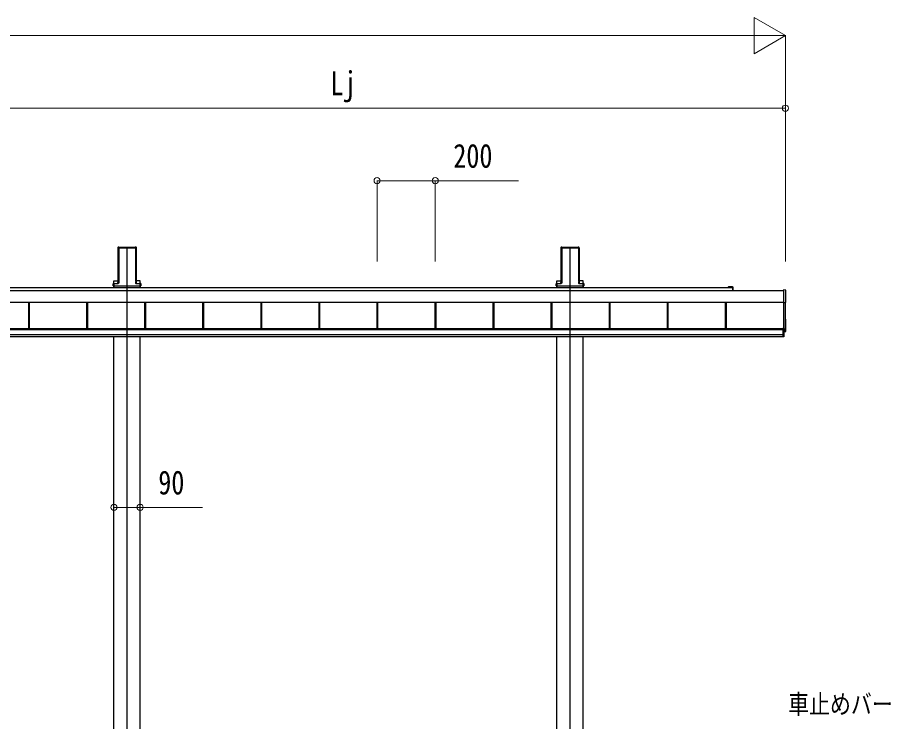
# Model space of a CAD drawing. Units: millimetres, scale not verified. Extents: x -12615 to 12615, y -8910 to 8910.
# Drawn here: x -2273 to 735, y -3411 to -986 of the extents above; entities that cross this region are included whole.
import ezdxf
from ezdxf.enums import TextEntityAlignment as Align

# ---------------------------------------------------------------- set-up
doc = ezdxf.new("R2010")
doc.units = ezdxf.units.MM
doc.header["$LTSCALE"] = 40
doc.layers.add('0-3_YKK_12', color=2, linetype='Continuous')
doc.layers.add('0-5_YKK_A1', color=4, linetype='Continuous')
doc.layers.add('0-6_YKK_D', color=6, linetype='Continuous', lineweight=18)
doc.styles.add('ＭＳ ゴシック', font='')
doc.styles.get('ＭＳ ゴシック').set_extended_font_data('MS Gothic')

msp = doc.modelspace()

# ---------------------------------------------------------------- linework, layer by layer
at = {"layer": '0-3_YKK_12'}
for p, q in [((-1895.22, -4834.6), (-1895.22, -1777.45)), ((-369.22, -4834.6), (-369.22, -1777.45))]:
    msp.add_line(p, q, dxfattribs=at)
at = {"layer": '0-5_YKK_A1'}
for p, q in [((-1926.47, -1782.8), (-1926.47, -1899.48)), ((-1926.11, -1776.95), (-1926.45, -1782.45)), ((-1925.67, -1777.42), (-1926.11, -1776.95)), ((-1925.61, -1776.48), (-1923.57, -1776.48)), ((-1925.61, -1776.48), (-1925.17, -1776.95)), ((-1925.59, -1893.42), (-1925.59, -1778.3)), ((-1925.09, -1777.98), (-1925.09, -1893.1)), ((-1923.26, -1776.81), (-1923.57, -1776.48)), ((-1923.26, -1776.81), (-1867.18, -1776.81)), ((-1922.72, -1779.95), (-1867.72, -1779.95)), ((-1922.72, -1901.31), (-1922.72, -1779.95)), ((-1867.18, -1776.81), (-1866.87, -1776.48)), ((-1866.87, -1776.48), (-1864.83, -1776.48)), ((-1865.34, -1893.1), (-1865.34, -1777.98)), ((-1865.27, -1776.95), (-1864.83, -1776.48)), ((-1864.85, -1778.3), (-1864.85, -1893.42)), ((-1864.33, -1776.95), (-1864.77, -1777.42)), ((-1864.33, -1776.95), (-1863.98, -1782.45)), ((-1863.97, -1782.8), (-1863.97, -1899.48)), ((-400.47, -1782.8), (-400.47, -1899.48)), ((-400.11, -1776.95), (-400.45, -1782.45)), ((-399.67, -1777.42), (-400.11, -1776.95)), ((-399.61, -1776.48), (-397.57, -1776.48)), ((-399.61, -1776.48), (-399.17, -1776.95)), ((-399.59, -1893.42), (-399.59, -1778.3)), ((-399.09, -1777.98), (-399.09, -1893.1)), ((-397.26, -1776.81), (-397.57, -1776.48)), ((-397.26, -1776.81), (-341.18, -1776.81)), ((-396.72, -1779.95), (-341.72, -1779.95)), ((-396.72, -1901.31), (-396.72, -1779.95)), ((-341.18, -1776.81), (-340.87, -1776.48)), ((-340.87, -1776.48), (-338.83, -1776.48)), ((-339.34, -1893.1), (-339.34, -1777.98)), ((-339.27, -1776.95), (-338.83, -1776.48)), ((-338.85, -1778.3), (-338.85, -1893.42)), ((-338.33, -1776.95), (-338.77, -1777.42)), ((-338.33, -1776.95), (-337.98, -1782.45)), ((-337.97, -1782.8), (-337.97, -1899.48)), ((-1940.42, -1893.04), (-1926.47, -1893.04)), ((-1940.42, -1902.38), (-1940.42, -1893.04)), ((-1850.02, -1893.04), (-1863.97, -1893.04)), ((-1850.02, -1902.38), (-1850.02, -1893.04)), ((-414.42, -1893.04), (-400.47, -1893.04)), ((-414.42, -1902.38), (-414.42, -1893.04)), ((-324.02, -1893.04), (-337.97, -1893.04)), ((-324.02, -1902.38), (-324.02, -1893.04)), ((-2455.22, -1916.4), (177.03, -1916.4)), ((-1943.09, -1910.22), (-1943.09, -1910.72)), ((-1943.09, -1910.72), (-1942.62, -1910.72)), ((-1942.62, -1910.22), (-1942.62, -1903.34)), ((-1940.63, -1910.22), (-1942.62, -1910.22)), ((-1942.62, -1910.22), (-1942.62, -1910.72)), ((-1940.63, -1910.72), (-1942.62, -1910.72)), ((-1942.59, -1902.38), (-1927.58, -1902.38)), ((-1940.63, -1903.43), (-1940.63, -1910.22)), ((-1927.05, -1903.43), (-1940.63, -1903.43)), ((-1940.63, -1910.22), (-1849.81, -1910.22)), ((-1940.63, -1910.72), (-1849.81, -1910.72)), ((-1940.62, -1910.22), (-1940.62, -1910.72)), ((-1940.42, -1916.4), (-1940.42, -1910.72)), ((-1940.22, -1910.72), (-1940.22, -1916.4)), ((-1939.22, -1910.38), (-1851.22, -1910.38)), ((-1926.48, -1899.83), (-1926.58, -1901.44)), ((-1926.06, -1901.99), (-1925.68, -1895.9)), ((-1925.18, -1895.93), (-1925.56, -1902.02)), ((-1864.88, -1902.02), (-1865.25, -1895.93)), ((-1864.76, -1895.9), (-1864.38, -1901.99)), ((-1863.95, -1899.83), (-1863.86, -1901.44)), ((-1863.38, -1902.93), (-1849.81, -1902.93)), ((-1849.81, -1903.43), (-1863.38, -1903.43)), ((-1862.86, -1902.38), (-1847.85, -1902.38)), ((-1850.22, -1910.72), (-1850.22, -1916.4)), ((-1850.02, -1916.4), (-1850.02, -1910.72)), ((-1849.81, -1902.93), (-1849.81, -1903.43)), ((-1849.81, -1910.22), (-1849.81, -1903.43)), ((-1847.81, -1910.22), (-1849.81, -1910.22)), ((-1849.81, -1910.22), (-1849.81, -1910.72)), ((-1847.81, -1910.72), (-1849.81, -1910.72)), ((-1847.81, -1903.34), (-1847.81, -1910.22)), ((-1847.81, -1910.22), (-1847.81, -1910.72)), ((-1847.35, -1910.72), (-1847.81, -1910.72)), ((-1847.35, -1910.22), (-1847.35, -1910.72)), ((-417.09, -1910.22), (-417.09, -1910.72)), ((-417.09, -1910.72), (-416.62, -1910.72)), ((-416.62, -1910.22), (-416.62, -1903.34)), ((-414.63, -1910.22), (-416.62, -1910.22)), ((-416.62, -1910.22), (-416.62, -1910.72)), ((-414.63, -1910.72), (-416.62, -1910.72)), ((-416.59, -1902.38), (-401.58, -1902.38)), ((-414.63, -1903.43), (-414.63, -1910.22)), ((-401.05, -1903.43), (-414.63, -1903.43)), ((-414.63, -1910.22), (-323.81, -1910.22)), ((-414.63, -1910.72), (-323.81, -1910.72)), ((-414.62, -1910.22), (-414.62, -1910.72)), ((-414.42, -1916.4), (-414.42, -1910.72)), ((-414.22, -1910.72), (-414.22, -1916.4)), ((-413.22, -1910.38), (-325.22, -1910.38)), ((-400.48, -1899.83), (-400.58, -1901.44)), ((-400.06, -1901.99), (-399.68, -1895.9)), ((-399.18, -1895.93), (-399.56, -1902.02)), ((-338.88, -1902.02), (-339.25, -1895.93)), ((-338.76, -1895.9), (-338.38, -1901.99)), ((-337.95, -1899.83), (-337.86, -1901.44)), ((-337.38, -1902.93), (-323.81, -1902.93)), ((-323.81, -1903.43), (-337.38, -1903.43)), ((-336.86, -1902.38), (-321.85, -1902.38)), ((-324.22, -1910.72), (-324.22, -1916.4)), ((-324.02, -1916.4), (-324.02, -1910.72)), ((-323.81, -1902.93), (-323.81, -1903.43)), ((-323.81, -1910.22), (-323.81, -1903.43)), ((-321.81, -1910.22), (-323.81, -1910.22)), ((-323.81, -1910.22), (-323.81, -1910.72)), ((-321.81, -1910.72), (-323.81, -1910.72)), ((-321.81, -1903.34), (-321.81, -1910.22)), ((-321.81, -1910.22), (-321.81, -1910.72)), ((-321.35, -1910.72), (-321.81, -1910.72)), ((-321.35, -1910.22), (-321.35, -1910.72)), ((182.32, -1913.9), (177.03, -1913.9)), ((177.03, -1916.4), (190.48, -1916.4)), ((190.78, -1913.9), (183.24, -1913.9)), ((190.78, -1916.7), (190.78, -1926.37)), ((193.28, -1926.37), (193.28, -1916.4)), ((-2632.42, -1926.37), (366.28, -1926.37)), ((374.28, -1966.81), (374.28, -1925.79)), ((-2626.22, -1966.31), (366.28, -1966.31)), ((-2626.22, -1966.55), (366.28, -1966.55)), ((-2233.72, -2057.3), (-2233.72, -1966.55)), ((-2231.12, -2057.3), (-2231.12, -1966.55)), ((-2230.72, -2057.3), (-2230.72, -1966.55)), ((-2033.72, -2057.3), (-2033.72, -1966.55)), ((-2031.12, -2057.3), (-2031.12, -1966.55)), ((-2030.72, -2057.3), (-2030.72, -1966.55)), ((-1833.72, -2057.3), (-1833.72, -1966.55)), ((-1831.12, -2057.3), (-1831.12, -1966.55)), ((-1830.72, -2057.3), (-1830.72, -1966.55)), ((-1633.72, -2057.3), (-1633.72, -1966.55)), ((-1631.12, -2057.3), (-1631.12, -1966.55)), ((-1630.72, -2057.3), (-1630.72, -1966.55)), ((-1433.72, -2057.3), (-1433.72, -1966.55)), ((-1431.12, -2057.3), (-1431.12, -1966.55)), ((-1430.72, -2057.3), (-1430.72, -1966.55)), ((-1233.72, -2057.3), (-1233.72, -1966.55)), ((-1231.12, -2057.3), (-1231.12, -1966.55)), ((-1230.72, -2057.3), (-1230.72, -1966.55)), ((-1033.72, -2057.3), (-1033.72, -1966.55)), ((-1031.12, -2057.3), (-1031.12, -1966.55)), ((-1030.72, -2057.3), (-1030.72, -1966.55)), ((-833.72, -2057.3), (-833.72, -1966.55)), ((-831.12, -2057.3), (-831.12, -1966.55)), ((-830.72, -2057.3), (-830.72, -1966.55)), ((-633.72, -2057.3), (-633.72, -1966.55)), ((-631.12, -2057.3), (-631.12, -1966.55)), ((-630.72, -2057.3), (-630.72, -1966.55)), ((-433.72, -2057.3), (-433.72, -1966.55)), ((-431.12, -2057.3), (-431.12, -1966.55)), ((-430.72, -2057.3), (-430.72, -1966.55)), ((-233.72, -2057.3), (-233.72, -1966.55)), ((-231.12, -2057.3), (-231.12, -1966.55)), ((-230.72, -2057.3), (-230.72, -1966.55)), ((-33.72, -2057.3), (-33.72, -1966.55)), ((-31.12, -2057.3), (-31.12, -1966.55)), ((-30.72, -2057.3), (-30.72, -1966.55)), ((166.28, -2057.3), (166.28, -1966.55)), ((168.88, -2057.3), (168.88, -1966.55)), ((169.28, -2057.3), (169.28, -1966.55)), ((366.28, -1967.58), (366.28, -1968.08)), ((366.28, -1968.08), (373.81, -1967.62)), ((367.78, -2084.57), (367.78, -1967.99)), ((372.78, -2066.53), (372.78, -1967.68)), ((373.81, -2025.39), (372.78, -2025.33)), ((374.28, -2066.91), (374.28, -2025.89)), ((-2632.42, -2057.3), (364.28, -2057.3)), ((-2632.42, -2059.31), (364.28, -2059.31)), ((-2632.42, -2061.1), (364.28, -2061.1)), ((-2632.42, -2061.1), (364.28, -2061.1)), ((367.78, -2057.03), (364.28, -2057.03)), ((372.78, -2066.53), (367.78, -2066.53)), ((367.78, -2068.09), (373.81, -2067.72)), ((-2632.42, -2078.08), (364.28, -2078.08)), ((-2632.42, -2084.57), (364.28, -2084.57)), ((-1940.42, -3859.6), (-1940.42, -2084.57)), ((-1850.02, -3859.6), (-1850.02, -2084.57)), ((-414.42, -3859.6), (-414.42, -2084.57)), ((-324.02, -3859.6), (-324.02, -2084.57)), ((367.78, -2079.47), (364.28, -2079.47)), ((367.78, -2086.09), (364.28, -2086.09))]:
    msp.add_line(p, q, dxfattribs=at)
for points in [[(-1943.09, -1902.88), (-1943.09, -1910.22), (-1942.62, -1910.22)], [(-1940.63, -1903.43), (-1940.63, -1902.93), (-1927.05, -1902.93)], [(-1847.35, -1902.88), (-1847.35, -1910.22), (-1847.81, -1910.22)], [(-417.09, -1902.88), (-417.09, -1910.22), (-416.62, -1910.22)], [(-414.63, -1903.43), (-414.63, -1902.93), (-401.05, -1902.93)], [(-321.35, -1902.88), (-321.35, -1910.22), (-321.81, -1910.22)], [(373.81, -1925.29), (366.28, -1924.83), (366.28, -1925.33), (366.28, -1967.58)], [(364.28, -2057.03), (364.28, -2079.47), (364.28, -2086.09)], [(364.78, -2057.03), (364.78, -2079.47), (364.78, -2086.09)], [(367.78, -2057.03), (367.78, -2079.47), (367.78, -2086.09)]]:
    msp.add_lwpolyline(points, dxfattribs=at)
for centre, radius, start, end in [((-1942.12, -1903.34), 0.501, 90.24971, 179.75029), ((-1848.31, -1903.34), 0.501, 0.24971, 89.75029), ((-416.12, -1903.34), 0.501, 90.24971, 179.75029), ((-322.31, -1903.34), 0.501, 0.24971, 89.75029), ((177.03, -1915.15), 1.25, 90, 270), ((182.32, -1914.1), 0.2, 23.57818, 90), ((182.78, -1913.9), 0.3, 203.57818, 336.42182), ((183.24, -1914.1), 0.2, 90, 156.42182), ((190.48, -1916.7), 0.3, 360, 90), ((190.78, -1916.4), 2.5, 0, 90), ((373.79, -1925.79), 0.497, 0.05228, 86.83056), ((373.41, -1966.85), 0.873, 297.46207, 2.25858), ((373.79, -2025.89), 0.497, 0.05228, 86.83056), ((373.41, -2066.95), 0.873, 297.46207, 2.25858)]:
    msp.add_arc(centre, radius, start, end, dxfattribs=at)
for centre, major_axis, ratio, start_param, end_param in [((-1926.42, -1782.45), (0.031, 0.5), 0.061627, 1.5746234, 2.3600215), ((-1925.61, -1776.99), (0.346, -0.364), 0.996462, 2.3838095, 3.8892836), ((-1925.89, -1780.45), (0.22, 3.04), 0.070684, 5.5043854, 6.2286971), ((-1925.4, -1780.48), (0.22, 3.54), 0.060877, 5.5025319, 6.2268436), ((-1865.04, -1780.48), (-0.22, 3.54), 0.060877, 0.0563417, 0.7806534), ((-1864.54, -1780.45), (-0.22, 3.04), 0.070684, 0.0544883, 0.7787999), ((-1864.83, -1776.99), (-0.346, -0.364), 0.996462, 2.3939017, 3.8993758), ((-1864.01, -1782.45), (-0.031, 0.5), 0.061627, 3.9231638, 4.7085619), ((-400.42, -1782.45), (0.031, 0.5), 0.061627, 1.5746234, 2.3600215), ((-399.61, -1776.99), (0.346, -0.364), 0.996462, 2.3838095, 3.8892836), ((-399.89, -1780.45), (0.22, 3.04), 0.070684, 5.5043854, 6.2286971), ((-399.4, -1780.48), (0.22, 3.54), 0.060877, 5.5025319, 6.2268436), ((-339.04, -1780.48), (-0.22, 3.54), 0.060877, 0.0563417, 0.7806534), ((-338.54, -1780.45), (-0.22, 3.04), 0.070684, 0.0544883, 0.7787999), ((-338.83, -1776.99), (-0.346, -0.364), 0.996462, 2.3939017, 3.8993758), ((-338.01, -1782.45), (-0.031, 0.5), 0.061627, 3.9231638, 4.7085619), ((-1925.9, -1895.9), (0.22, 3.5), 0.061627, 4.716216, 5.5016142), ((-1925.4, -1895.93), (0.22, 4), 0.053972, 4.7153191, 5.5007173), ((-1865.04, -1895.93), (-0.22, 4), 0.053972, 0.782468, 1.5678662), ((-1864.54, -1895.9), (-0.22, 3.5), 0.061627, 0.7815711, 1.5669693), ((-399.9, -1895.9), (0.22, 3.5), 0.061627, 4.716216, 5.5016142), ((-399.4, -1895.93), (0.22, 4), 0.053972, 4.7153191, 5.5007173), ((-339.04, -1895.93), (-0.22, 4), 0.053972, 0.782468, 1.5678662), ((-338.54, -1895.9), (-0.22, 3.5), 0.061627, 0.7815711, 1.5669693), ((-1942.59, -1902.88), (0.355, -0.355), 0.99628, 2.358058, 3.9251274), ((-1940.63, -1903.34), (2, 0), 0.045872, 3.2026792, 4.712389), ((-1940.63, -1902.84), (1.5, 0), 0.061163, 3.2026792, 4.712389), ((-1927.58, -1901.37), (0.691, -0.728), 0.996462, 5.5254021, 7.0308762), ((-1927.06, -1901.92), (-0.693, 0.73), 0.992955, 2.3838095, 3.8892836), ((-1927.06, -1901.92), (1.04, -1.09), 0.996462, 5.5254021, 7.0308762), ((-1926.51, -1899.83), (0.031, 0.5), 0.061627, 4.716216, 5.5016142), ((-1863.38, -1901.92), (-1.04, -1.09), 0.996462, 5.5354944, 7.0409685), ((-1863.38, -1901.92), (0.693, 0.73), 0.992955, 2.3939017, 3.8993758), ((-1863.92, -1899.83), (-0.031, 0.5), 0.061627, 0.7815711, 1.5669693), ((-1862.86, -1901.37), (-0.691, -0.728), 0.996462, 5.5354944, 7.0409685), ((-1849.81, -1902.84), (1.5, 0), 0.061163, 4.712389, 6.2220988), ((-1849.81, -1903.34), (2, 0), 0.045872, 4.712389, 6.2220988), ((-1847.85, -1902.88), (-0.355, -0.355), 0.99628, 2.358058, 3.9251274), ((-416.59, -1902.88), (0.355, -0.355), 0.99628, 2.358058, 3.9251274), ((-414.63, -1903.34), (2, 0), 0.045872, 3.2026792, 4.712389), ((-414.63, -1902.84), (1.5, 0), 0.061163, 3.2026792, 4.712389), ((-401.58, -1901.37), (0.691, -0.728), 0.996462, 5.5254021, 7.0308762), ((-401.06, -1901.92), (-0.693, 0.73), 0.992955, 2.3838095, 3.8892836), ((-401.06, -1901.92), (1.04, -1.09), 0.996462, 5.5254021, 7.0308762), ((-400.51, -1899.83), (0.031, 0.5), 0.061627, 4.716216, 5.5016142), ((-337.38, -1901.92), (-1.04, -1.09), 0.996462, 5.5354944, 7.0409685), ((-337.38, -1901.92), (0.693, 0.73), 0.992955, 2.3939017, 3.8993758), ((-337.92, -1899.83), (-0.031, 0.5), 0.061627, 0.7815711, 1.5669693), ((-336.86, -1901.37), (-0.691, -0.728), 0.996462, 5.5354944, 7.0409685), ((-323.81, -1902.84), (1.5, 0), 0.061163, 4.712389, 6.2220988), ((-323.81, -1903.34), (2, 0), 0.045872, 4.712389, 6.2220988), ((-321.85, -1902.88), (-0.355, -0.355), 0.99628, 2.358058, 3.9251274)]:
    msp.add_ellipse(centre, major_axis=major_axis, ratio=ratio, start_param=start_param, end_param=end_param, dxfattribs=at)
at = {"layer": '0-6_YKK_D', "color": 1}
for p, q in [((372.78, -1048.51), (264.53, -986.01)), ((264.53, -986.01), (264.53, -1111.01)), ((-5515.22, -1048.51), (247.78, -1048.51)), ((372.78, -1048.51), (156.28, -1048.51)), ((372.78, -1048.51), (264.53, -1111.01)), ((372.78, -1826.37), (372.78, -1047.51))]:
    msp.add_line(p, q, dxfattribs=at)
at = {"layer": '0-6_YKK_D'}
for p, q in [((372.78, -1298.51), (-2630.22, -1298.51)), ((372.78, -1826.37), (372.78, -1297.51)), ((-1033.72, -1826.37), (-1033.72, -1547.51)), ((-833.72, -1826.37), (-833.72, -1547.51)), ((-1940.42, -2620.94), (-1940.42, -2674.97)), ((-1850.02, -2620.94), (-1850.02, -2674.97))]:
    msp.add_line(p, q, dxfattribs=at)
for points in [[(-1033.72, -1548.51), (-833.72, -1548.51), (-547.22, -1548.51)], [(-1940.42, -2673.97), (-1850.02, -2673.97), (-1635.52, -2673.97)]]:
    msp.add_lwpolyline(points, dxfattribs=at)
for centre in [(372.78, -1298.51), (-1033.72, -1548.51), (-833.72, -1548.51), (-1940.42, -2673.97), (-1850.02, -2673.97)]:
    msp.add_circle(centre, 10.62, dxfattribs=at)

# ---------------------------------------------------------------- texts
at = {"layer": '0-6_YKK_D', "style": 'ＭＳ ゴシック', "width": 0.8}
for s, height, p in [('Lj', 82.48, (-1194.72, -1278.51)), ('200', 82.48, (-771.22, -1528.51)), ('90', 82.48, (-1787.52, -2653.97)), ('車止めバー', 65.98, (382.29, -3404.26))]:
    msp.add_text(s, height=height, dxfattribs=at).set_placement(p, align=Align.BOTTOM_LEFT)

doc.saveas('drawing.dxf')
